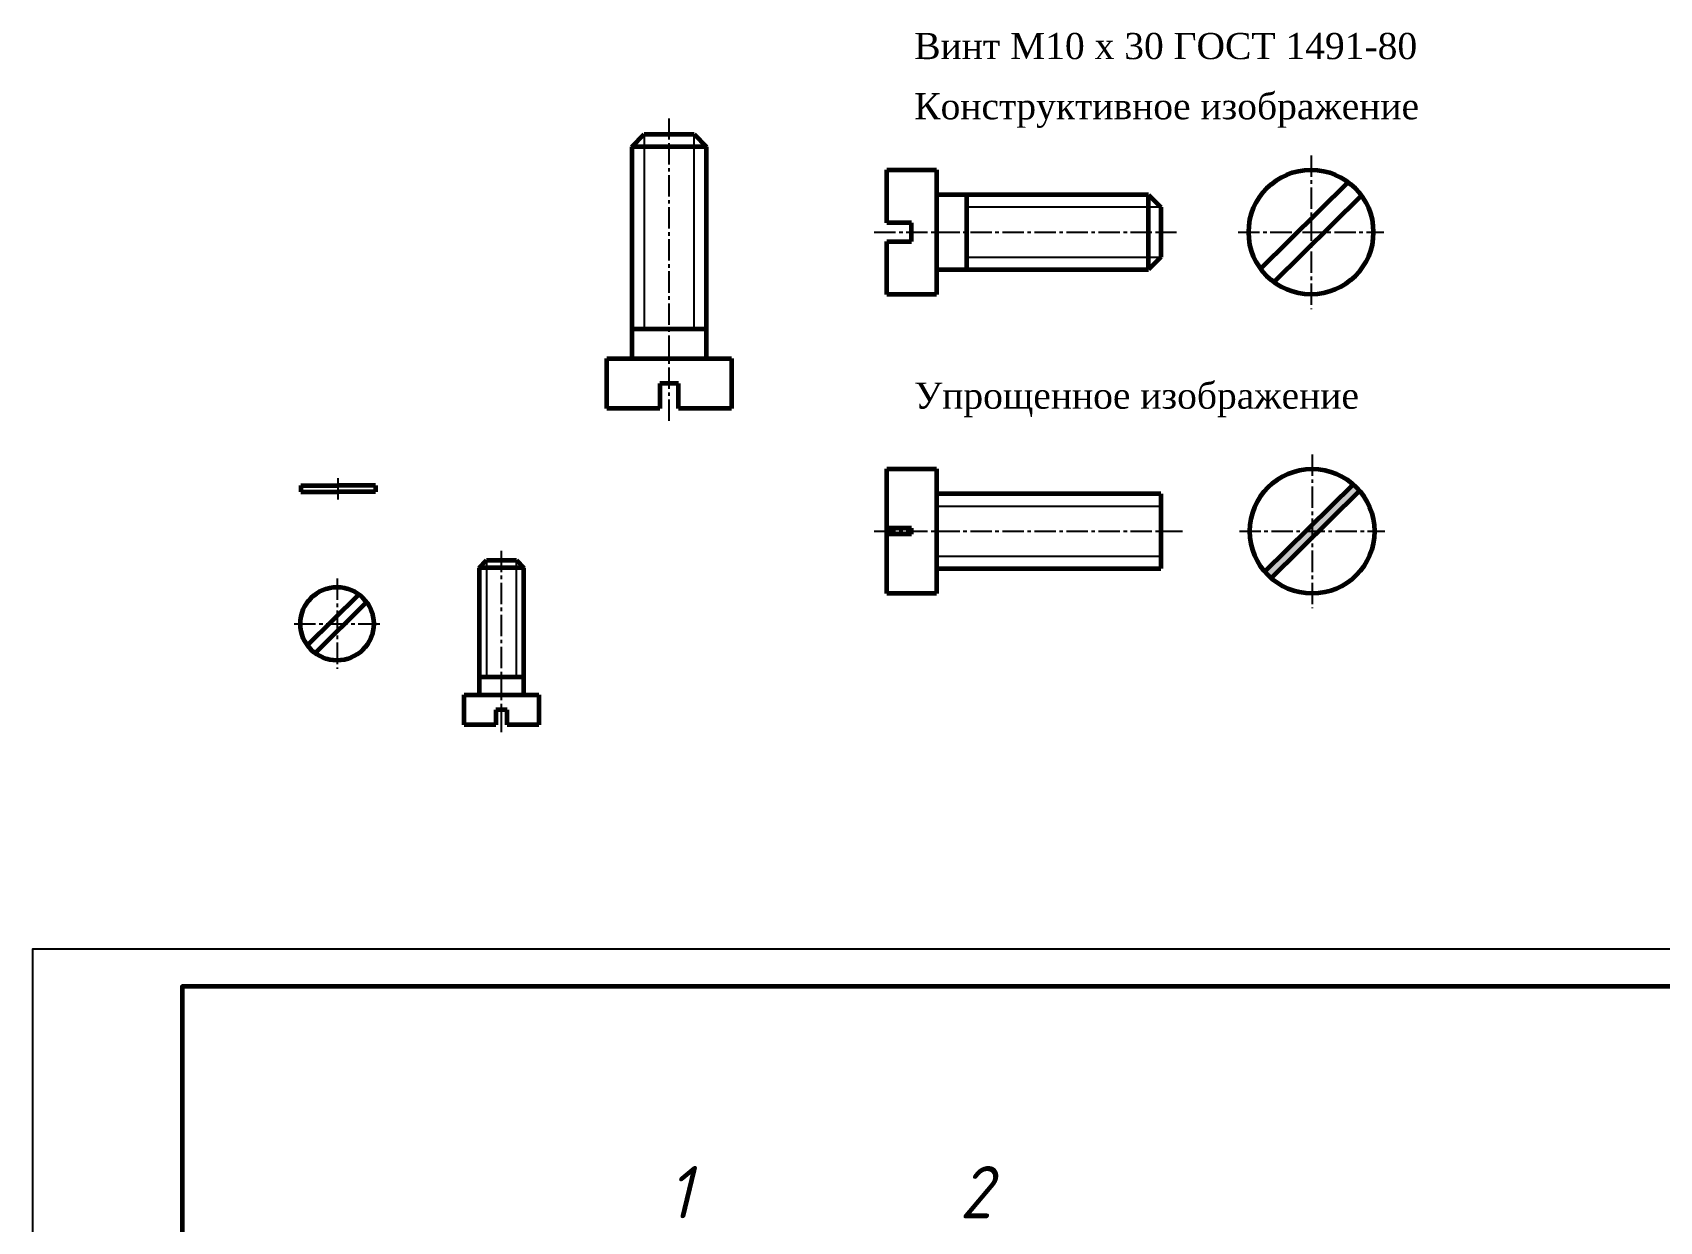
# Model space of a CAD drawing. Header units: millimetres. Extents: x 0 to 668, y 0 to 420.
# Drawn here: x 0 to 217.6, y 260.6 to 419.6 of the extents above; entities that cross this region are included whole.
import ezdxf

# ---------------------------------------------------------------- set-up
doc = ezdxf.new("R2010")
doc.units = ezdxf.units.MM
doc.header["$LTSCALE"] = 0.5
doc.linetypes.add('CENTER2', pattern=[28.575, 19.05, -3.175, 3.175, -3.175])
doc.layers.get('0').update_dxf_attribs({"lineweight": 60})
doc.layers.get('Defpoints').update_dxf_attribs({"color": 5})
doc.styles.get("Standard").update_dxf_attribs({"font": 'isocpeui.ttf', "width": 0.9})
doc.styles.add('стиль1', font='times.ttf')

msp = doc.modelspace()

# ---------------------------------------------------------------- hatches: boundary and pattern name
h = msp.add_hatch(color=256)
h.paths.add_polyline_path([(177.5, 358.28, 0.036649), (176.65, 359.15), (171.16, 353.74), (171.16, 352.88), (172.03, 352.88)])
h.paths.add_polyline_path([(171.16, 352.88), (170.29, 352.88), (164.81, 347.48, 0.036649), (165.67, 346.61), (171.16, 352.02)])
h.paths.add_polyline_path([(171.16, 353.74), (170.29, 352.88), (171.16, 352.88)])
h.paths.add_polyline_path([(172.03, 352.88), (171.16, 352.88), (171.16, 352.02)])
h = msp.add_hatch(color=256)
h.paths.add_polyline_path([(117.58, 353.28), (114.25, 353.28), (114.25, 352.88), (117.58, 352.88)])
h.paths.add_polyline_path([(117.58, 352.88), (114.25, 352.88), (114.25, 352.48), (117.58, 352.48)])

# ---------------------------------------------------------------- linework, layer by layer
at = {"linetype": 'CENTER2', "lineweight": -3, "ltscale": 0.3}
for p, q in [((85.16, 367.64), (85.16, 408.08)), ((171, 403.15), (171, 382.6)), ((112.58, 392.88), (153.03, 392.88)), ((161.27, 392.88), (180.74, 392.88)), ((171.16, 363.15), (171.16, 342.6)), ((112.58, 352.88), (153.79, 352.88)), ((161.42, 352.88), (180.89, 352.88)), ((62.72, 326), (62.72, 350.27)), ((40.73, 346.56), (40.73, 334.47)), ((35, 340.51), (46.45, 340.51))]:
    msp.add_line(p, q, dxfattribs=at)
at = {"lineweight": 60}
for p, q in [((80.16, 404.3), (81.82, 405.97)), ((81.82, 405.97), (88.49, 405.97)), ((88.49, 405.97), (90.16, 404.3)), ((90.16, 404.3), (80.16, 404.3)), ((80.16, 404.3), (80.16, 375.97)), ((90.16, 375.97), (90.16, 404.3)), ((114.25, 394.13), (114.25, 401.21)), ((114.25, 401.21), (120.91, 401.21)), ((120.91, 401.21), (120.91, 384.55)), ((164.26, 387.98), (175.99, 399.55)), ((149.25, 397.88), (120.91, 397.88)), ((120.91, 397.88), (120.91, 387.88)), ((124.91, 397.88), (124.91, 387.88)), ((149.25, 387.88), (149.25, 397.88)), ((149.25, 397.88), (150.91, 396.21)), ((150.91, 396.21), (150.91, 389.55)), ((166.01, 386.2), (177.75, 397.77)), ((117.58, 394.13), (114.25, 394.13)), ((117.58, 391.63), (117.58, 394.13)), ((114.25, 384.55), (114.25, 391.63)), ((114.25, 391.63), (117.58, 391.63)), ((150.91, 389.55), (149.25, 387.88)), ((120.91, 387.88), (149.25, 387.88)), ((120.91, 384.55), (114.25, 384.55)), ((80.16, 379.97), (90.16, 379.97)), ((76.82, 369.3), (76.82, 375.97)), ((76.82, 375.97), (93.49, 375.97)), ((80.16, 375.97), (90.16, 375.97)), ((93.49, 375.97), (93.49, 369.3)), ((86.41, 372.64), (83.91, 372.64)), ((83.91, 372.64), (83.91, 369.3)), ((86.41, 369.3), (86.41, 372.64)), ((83.91, 369.3), (76.82, 369.3)), ((93.49, 369.3), (86.41, 369.3)), ((114.25, 352.88), (114.25, 361.21)), ((114.25, 361.21), (120.91, 361.21)), ((120.91, 361.21), (120.91, 344.55)), ((164.81, 347.48), (176.65, 359.15)), ((35.89, 358.98), (40.89, 358.98)), ((35.89, 358.98), (35.89, 358.14)), ((35.89, 358.14), (40.89, 358.14)), ((45.89, 358.98), (40.89, 358.98)), ((45.89, 358.14), (40.89, 358.14)), ((45.89, 358.98), (45.89, 358.14)), ((150.91, 357.88), (120.91, 357.88)), ((120.91, 357.88), (120.91, 347.88)), ((150.91, 357.88), (150.91, 347.88)), ((165.67, 346.61), (177.5, 358.28)), ((117.58, 353.28), (114.25, 353.28)), ((114.25, 344.55), (114.25, 352.88)), ((117.58, 352.48), (117.58, 353.28)), ((117.58, 352.48), (114.25, 352.48)), ((59.72, 348), (60.72, 349)), ((60.72, 349), (64.72, 349)), ((64.72, 349), (65.72, 348)), ((65.72, 348), (59.72, 348)), ((59.72, 348), (59.72, 331)), ((65.72, 331), (65.72, 348)), ((120.91, 347.88), (150.91, 347.88)), ((36.76, 337.63), (43.66, 344.44)), ((120.91, 344.55), (114.25, 344.55)), ((37.79, 336.59), (44.69, 343.39)), ((59.72, 333.4), (65.72, 333.4)), ((57.72, 327), (57.72, 331)), ((57.72, 331), (67.72, 331)), ((59.72, 331), (65.72, 331)), ((67.72, 331), (67.72, 327)), ((63.47, 329), (61.97, 329)), ((61.97, 329), (61.97, 327)), ((63.47, 327), (63.47, 329)), ((61.97, 327), (57.72, 327)), ((67.72, 327), (63.47, 327))]:
    msp.add_line(p, q, dxfattribs=at)
at = {"lineweight": -3}
for p, q in [((81.82, 405.97), (81.82, 379.97)), ((88.49, 379.97), (88.49, 405.97)), ((150.91, 396.21), (124.91, 396.21)), ((124.91, 389.55), (150.91, 389.55)), ((150.91, 356.21), (120.91, 356.21)), ((60.72, 349), (60.72, 333.4)), ((64.72, 333.4), (64.72, 349)), ((120.91, 349.55), (150.91, 349.55))]:
    msp.add_line(p, q, dxfattribs=at)
at = {"linetype": 'CENTER2', "lineweight": -3, "ltscale": 0.35}
msp.add_line((40.89, 357.11), (40.89, 359.99), dxfattribs=at)
at = {"lineweight": 60}
msp.add_lwpolyline([(20, 5), (415, 5), (415, 292), (20, 292)], close=True, dxfattribs=at)
for centre, radius in [((171, 392.88), 8.33), ((171.16, 352.88), 8.33), ((40.73, 340.51), 4.9)]:
    msp.add_circle(centre, radius, dxfattribs=at)
at = {"layer": 'Defpoints'}
msp.add_lwpolyline([(0, 0), (420, 0), (420, 297), (0, 297)], close=True, dxfattribs=at)

# ---------------------------------------------------------------- texts
at = {"style": 'стиль1'}
for s, p in [('Винт М10 х 30 ГОСТ 1491-80', (117.93, 416.02)), ('Конструктивное изображение', (117.93, 407.97)), ('Упрощенное изображение', (117.93, 369.27))]:
    msp.add_text(s, height=3.5, dxfattribs=at).set_placement(p)
at = {"width": 0.9}
for s, p in [('1', (85, 261)), ('2', (124, 261))]:
    msp.add_text(s, height=7, dxfattribs=at).set_placement(p)

doc.saveas('drawing.dxf')
